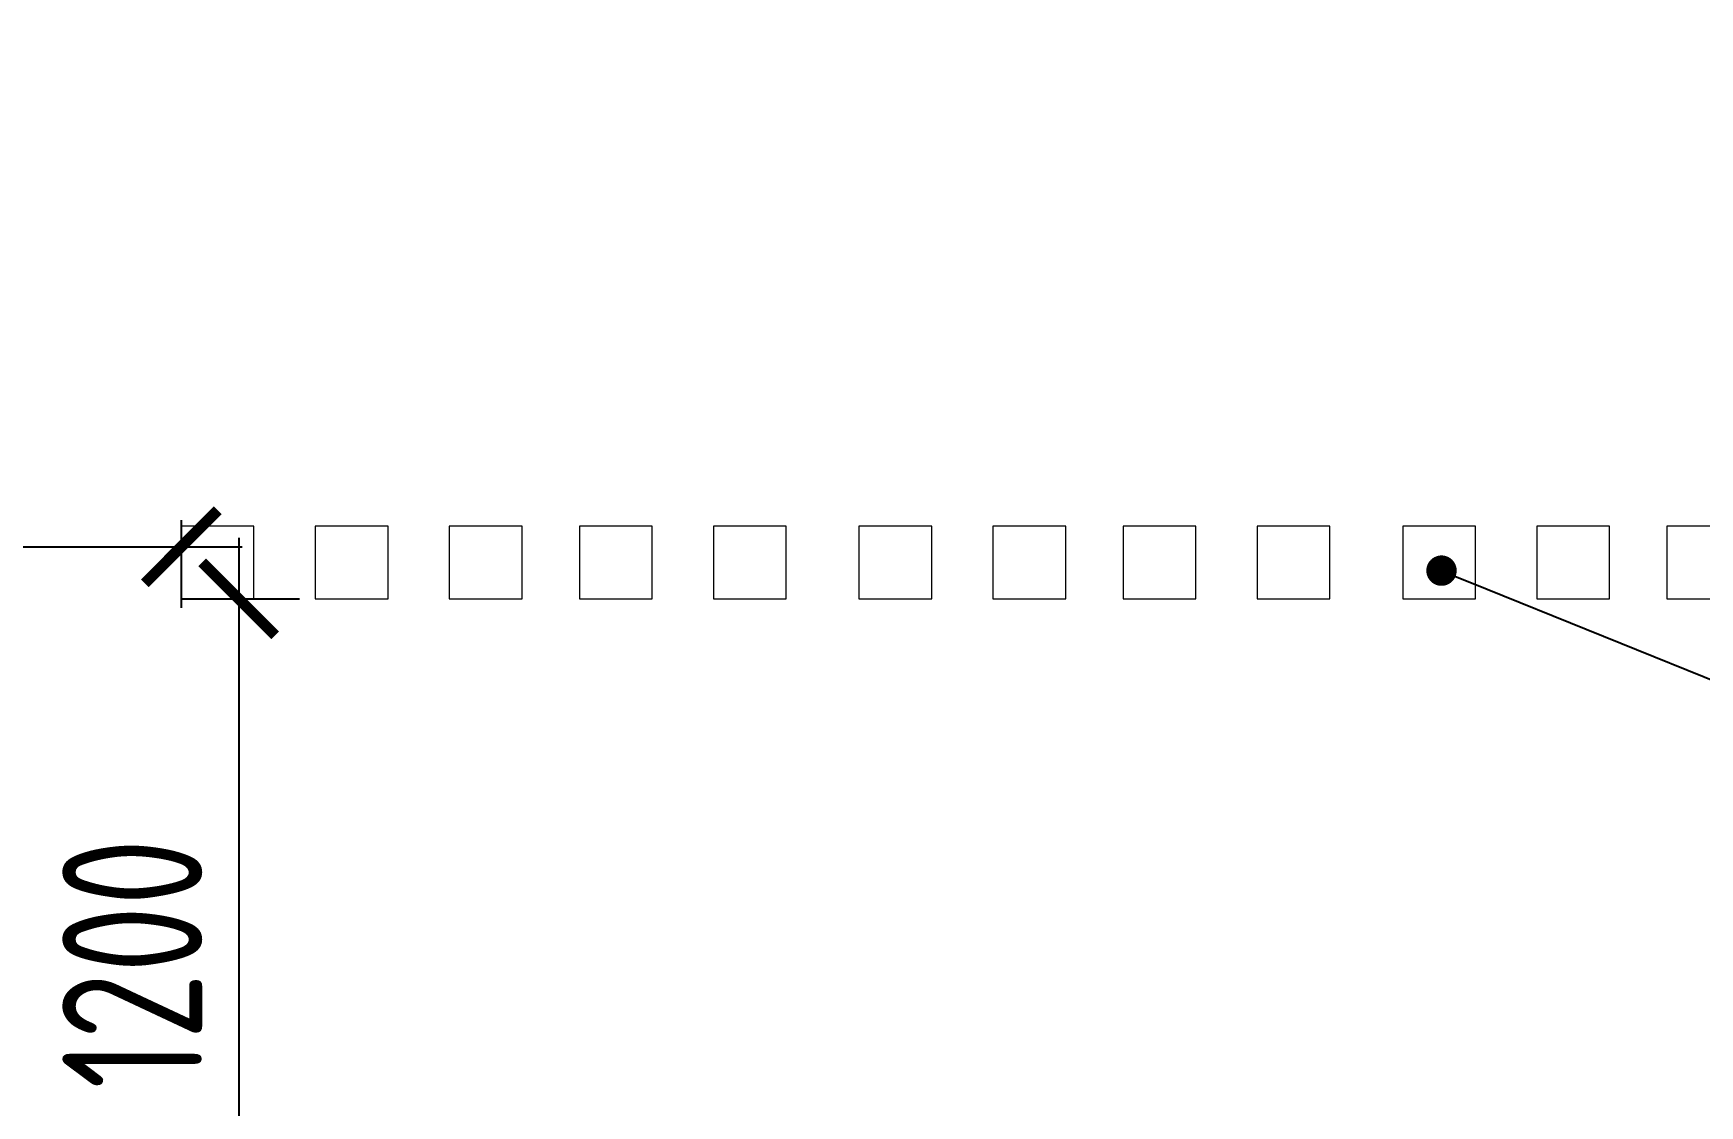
# Model space of a CAD drawing. Header units: millimetres. Extents: x -241391 to 8718866, y 0 to 143518.
# Drawn here: x -209440 to -206699, y 117438 to 119201 of the extents above; entities that cross this region are included whole.
import ezdxf
from ezdxf import colors
from ezdxf.entities.mleader import LeaderData, LeaderLine
from ezdxf.math import Vec2, Vec3

# ---------------------------------------------------------------- set-up
doc = ezdxf.new("R2010")
doc.units = ezdxf.units.MM
doc.header["$MEASUREMENT"] = 0
doc.layers.get('0').update_dxf_attribs({"color": 250, "lineweight": 9})
for name, color, linetype, lineweight in [('АР_Подоконники', 163, 'Continuous', 9), ('АР_Сущ Несущая стена', 202, 'Continuous', 30), ('ТХ_пищеблок', 30, 'Continuous', 20)]:
    doc.layers.add(name, color=color, linetype=linetype, lineweight=lineweight)
doc.layers.add('ТХ_привязка ТХ', color=7, linetype='Continuous', true_color=0x163d5c)
doc.styles.add('ISOCPEUR', font='isocpeur.ttf', dxfattribs={"width": 0.7})
doc.styles.add('Standart Arial', font='arial.ttf', dxfattribs={"width": 0.7, "height": 250})

# ---------------------------------------------------------------- blocks, each defined once
blk = doc.blocks.new('_Dot')
at = {"color": 0, "linetype": 'ByBlock', "lineweight": -2}
blk.add_line((-0.5, 0), (-1, 0), dxfattribs=at)
at = {"color": 0, "linetype": 'ByBlock', "const_width": 0.5}
blk.add_lwpolyline([(-0.25, 0, 1), (0.25, 0, 1)], format="xyb", close=True, dxfattribs=at)
blk = doc.blocks.new('_ArchTick')
at = {"color": 0, "linetype": 'ByBlock', "const_width": 0.15}
blk.add_lwpolyline([(-0.5, -0.5), (0.5, 0.5)], dxfattribs=at)

msp = doc.modelspace()

# ---------------------------------------------------------------- linework, layer by layer
at = {"layer": 'АР_Подоконники', "ltscale": 100}
msp.add_arc((-206026.2, 118393), 8235.7, 95.26614, 175.12348, dxfattribs=at)
at = {"layer": 'АР_Сущ Несущая стена', "lineweight": 18, "ltscale": 100}
for centre, radius, start, end in [((-206027.1, 118394.8), 9148.9, 94.87234, 175.19782), ((-206026.2, 118393), 8425.7, 94.87652, 174.79678)]:
    msp.add_arc(centre, radius, start, end, dxfattribs=at)
at = {"layer": 'ТХ_пищеблок'}
for p, q in [((-209076.8, 118390.9), (-209196.5, 118390.9)), ((-209196.5, 118390.9), (-209196.5, 118271.3)), ((-209076.8, 118271.3), (-209076.8, 118390.9)), ((-208856.4, 118390.9), (-208976, 118390.9)), ((-208976, 118390.9), (-208976, 118271.3)), ((-208856.4, 118271.3), (-208856.4, 118390.9)), ((-208636, 118390.9), (-208755.6, 118390.9)), ((-208755.6, 118390.9), (-208755.6, 118271.3)), ((-208636, 118271.3), (-208636, 118390.9)), ((-208421.9, 118390.9), (-208541.5, 118390.9)), ((-208541.5, 118390.9), (-208541.5, 118271.3)), ((-208421.9, 118271.3), (-208421.9, 118390.9)), ((-208201.5, 118390.9), (-208321.1, 118390.9)), ((-208321.1, 118390.9), (-208321.1, 118271.3)), ((-208201.5, 118271.3), (-208201.5, 118390.9)), ((-207962.2, 118390.9), (-208081.8, 118390.9)), ((-208081.8, 118390.9), (-208081.8, 118271.3)), ((-207962.2, 118271.3), (-207962.2, 118390.9)), ((-207741.8, 118390.9), (-207861.4, 118390.9)), ((-207861.4, 118390.9), (-207861.4, 118271.3)), ((-207741.8, 118271.3), (-207741.8, 118390.9)), ((-207527.7, 118390.9), (-207647.3, 118390.9)), ((-207647.3, 118390.9), (-207647.3, 118271.3)), ((-207527.7, 118271.3), (-207527.7, 118390.9)), ((-207307.3, 118390.9), (-207426.9, 118390.9)), ((-207426.9, 118390.9), (-207426.9, 118271.3)), ((-207307.3, 118271.3), (-207307.3, 118390.9)), ((-207068, 118390.9), (-207187.6, 118390.9)), ((-207187.6, 118390.9), (-207187.6, 118271.3)), ((-207068, 118271.3), (-207068, 118390.9)), ((-206847.5, 118390.9), (-206967.2, 118390.9)), ((-206967.2, 118390.9), (-206967.2, 118271.3)), ((-206847.5, 118271.3), (-206847.5, 118390.9)), ((-206633.4, 118390.9), (-206753.1, 118390.9)), ((-206753.1, 118390.9), (-206753.1, 118271.3)), ((-209196.5, 118271.3), (-209076.8, 118271.3)), ((-208976, 118271.3), (-208856.4, 118271.3)), ((-208755.6, 118271.3), (-208636, 118271.3)), ((-208541.5, 118271.3), (-208421.9, 118271.3)), ((-208321.1, 118271.3), (-208201.5, 118271.3)), ((-208081.8, 118271.3), (-207962.2, 118271.3)), ((-207861.4, 118271.3), (-207741.8, 118271.3)), ((-207647.3, 118271.3), (-207527.7, 118271.3)), ((-207426.9, 118271.3), (-207307.3, 118271.3)), ((-207187.6, 118271.3), (-207068, 118271.3)), ((-206967.2, 118271.3), (-206847.5, 118271.3)), ((-206753.1, 118271.3), (-206633.4, 118271.3))]:
    msp.add_line(p, q, dxfattribs=at)
at = {"layer": 'ТХ_привязка ТХ', "ltscale": 100}
for p, q in [((-209196.5, 118400.6), (-209196.5, 118256.7)), ((-209102, 118371.3), (-209102, 116971.5)), ((-210335.4, 118356.7), (-209096.5, 118356.7)), ((-209196.5, 118271.3), (-209002, 118271.3))]:
    msp.add_line(p, q, dxfattribs=at)

# ---------------------------------------------------------------- block references
at = {"layer": 'ТХ_привязка ТХ', "ltscale": 100, "xscale": 120, "yscale": 120, "zscale": 120}
msp.add_blockref('_ArchTick', (-209196.5, 118356.7), dxfattribs=at)
at = {"layer": 'ТХ_привязка ТХ', "ltscale": 100, "xscale": 120, "yscale": 120, "zscale": 120, "rotation": 90}
msp.add_blockref('_ArchTick', (-209102, 118271.3), dxfattribs=at)

# ---------------------------------------------------------------- texts
at = {"layer": 'ТХ_привязка ТХ', "ltscale": 100, "insert": (-209277, 117671.4), "char_height": 230, "attachment_point": 5, "rotation": 90, "style": 'ISOCPEUR'}
msp.add_mtext('\\A1;1200', dxfattribs=at)

# ---------------------------------------------------------------- leaders
at = {"layer": 'ТХ_привязка ТХ', "lineweight": 20}
ml = msp.add_multileader_mtext('Standard', dxfattribs=at)
ml.set_content('Кубообразная панель ', color=256, style='Standart Arial')
ml.set_leader_properties()
ml.set_arrow_properties(name='DOT')
ml.build(insert=Vec2(0, 0))
ml.multileader.update_dxf_attribs({"text_left_attachment_type": 6, "text_right_attachment_type": 6, "dogleg_length": 50, "arrow_head_size": 50})
ctx = ml.context
ctx.base_point, ctx.char_height, ctx.arrow_head_size, ctx.landing_gap_size, ctx.plane_origin = Vec3(-198780, 114961.7, 0), 200, 50, 0, Vec3(-191921.4, 162959.3, 0)
ctx.left_attachment, ctx.right_attachment = 6, 6
notes = []
notes.append((ctx, [(0, (1, 1, 0), (-198830, 114961.7, 0), (1, 0), 50, [(3, [(-207123.7, 118317.6, 0)], 0, [])])]))
ctx.mtext.insert, ctx.mtext.width, ctx.mtext.defined_height, ctx.mtext.flow_direction = Vec3(-198780, 115220.5, 0), 2720.476, 5836.6, 5
for ctx, leaders in notes:
    for number, flags, end, landing, length, lines in leaders:
        leader = LeaderData()
        leader.index, (leader.has_last_leader_line, leader.has_dogleg_vector, leader.attachment_direction) = number, flags
        leader.last_leader_point, leader.dogleg_vector, leader.dogleg_length = Vec3(end), Vec3(landing), length
        for number, points, colour, breaks in lines:
            line = LeaderLine()
            line.index, line.vertices, line.color, line.breaks = number, Vec3.list(points), colors.encode_raw_color(colour), breaks
            leader.lines.append(line)
        ctx.leaders.append(leader)

doc.saveas('drawing.dxf')
